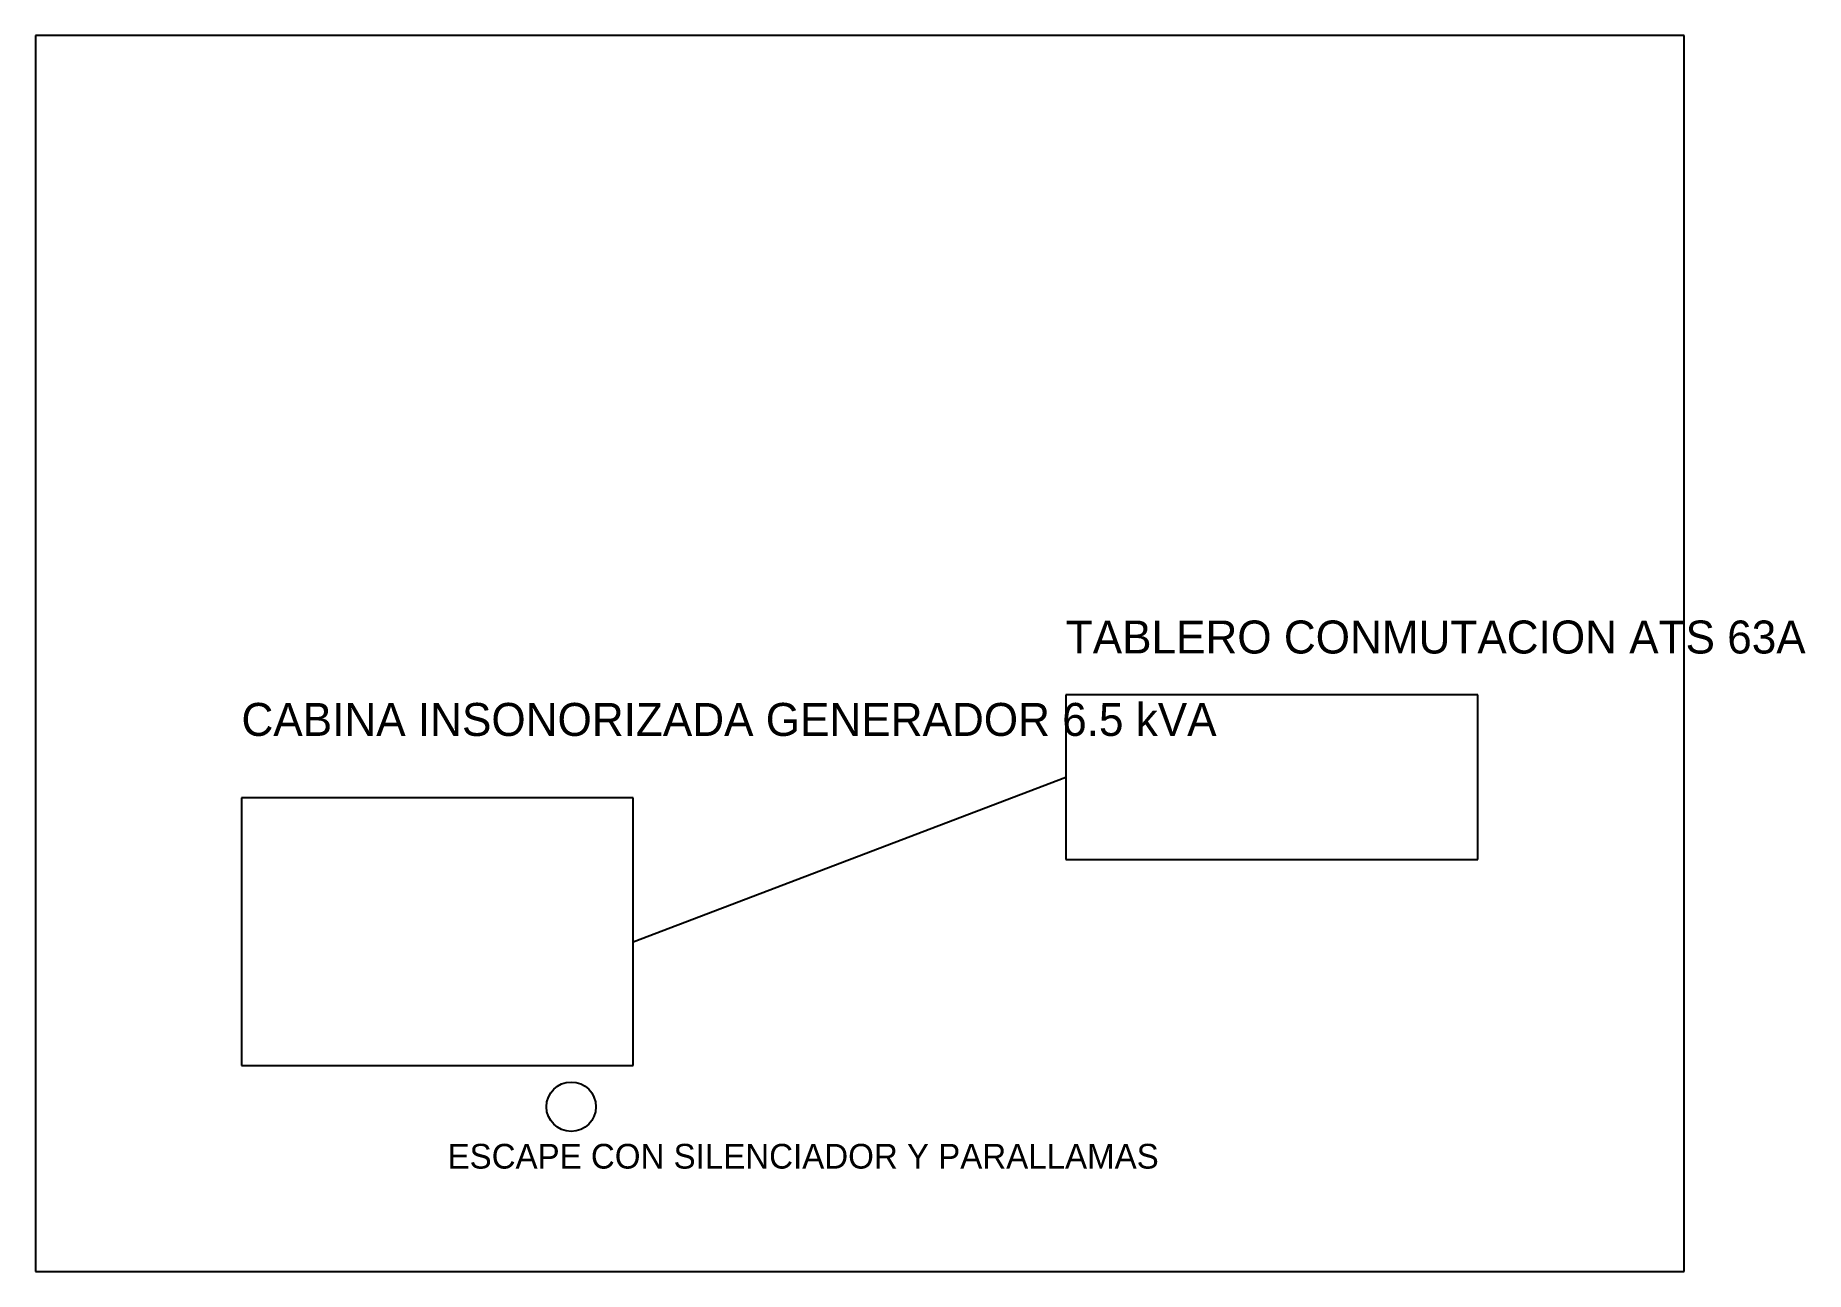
# Model space of a CAD drawing. Extents: x 0 to 4295, y 0 to 3000.
import ezdxf

# ---------------------------------------------------------------- set-up
doc = ezdxf.new("R2010")
doc.units = 0

msp = doc.modelspace()

# ---------------------------------------------------------------- linework, layer by layer
at = {"layer": 'CABINA_GENERADOR', "color": 3}
for p, q in [((1450, 1150), (500, 1150)), ((500, 1150), (500, 500)), ((1450, 500), (1450, 1150)), ((500, 500), (1450, 500))]:
    msp.add_line(p, q, dxfattribs=at)
at = {"layer": 'CABLE_POTENCIA', "color": 5}
msp.add_line((1450, 800), (2500, 1200), dxfattribs=at)
at = {"layer": 'ESCAPE_GASES', "color": 1}
msp.add_circle((1300, 400), 60, dxfattribs=at)
at = {"layer": 'PATIO_TECNICO', "color": 7}
for p, q in [((4000, 3000), (0, 3000)), ((0, 3000), (0, 0)), ((4000, 0), (4000, 3000)), ((0, 0), (4000, 0))]:
    msp.add_line(p, q, dxfattribs=at)
at = {"layer": 'TABLERO_ATS', "color": 2}
for p, q in [((3500, 1400), (2500, 1400)), ((2500, 1400), (2500, 1000)), ((3500, 1000), (3500, 1400)), ((2500, 1000), (3500, 1000))]:
    msp.add_line(p, q, dxfattribs=at)

# ---------------------------------------------------------------- texts
at = {"layer": 'TEXTOS', "color": 2}
msp.add_text('TABLERO CONMUTACION ATS 63A', height=80, dxfattribs=at).set_placement((2500, 1500))
at = {"layer": 'TEXTOS', "color": 3}
msp.add_text('CABINA INSONORIZADA GENERADOR 6.5 kVA', height=80, dxfattribs=at).set_placement((500, 1300))
at = {"layer": 'TEXTOS', "color": 1}
msp.add_text('ESCAPE CON SILENCIADOR Y PARALLAMAS', height=60, dxfattribs=at).set_placement((1000, 250))

doc.saveas('drawing.dxf')
